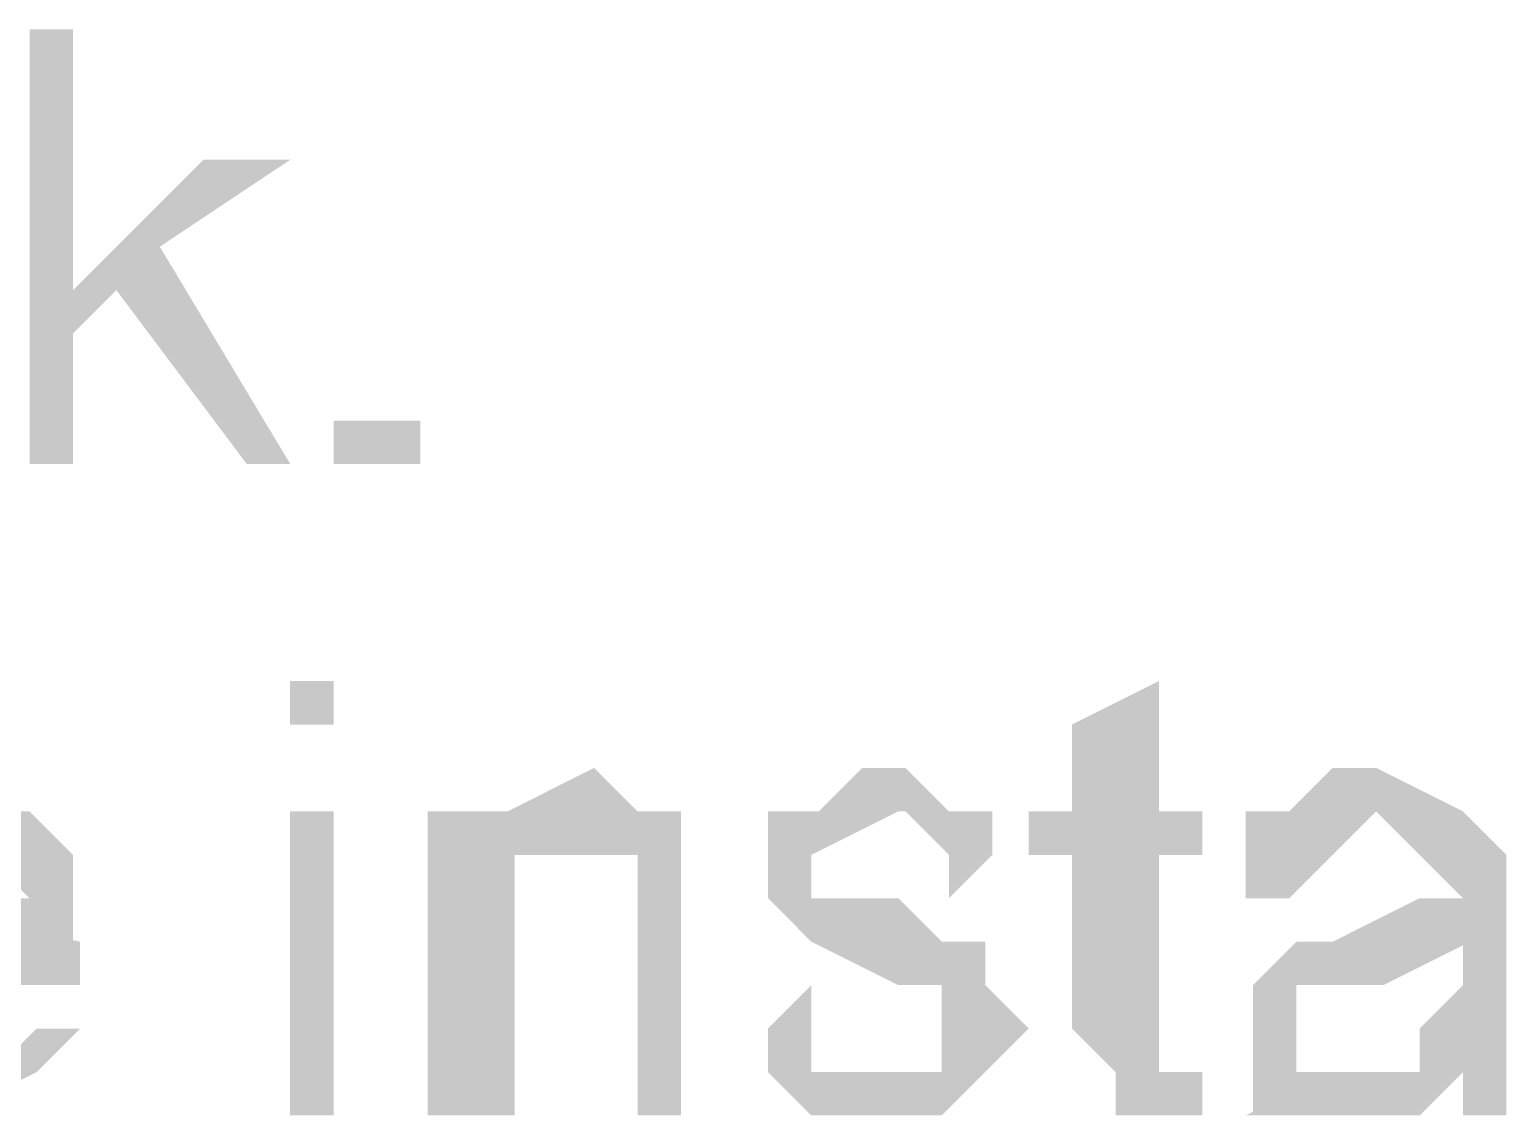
# Model space of a CAD drawing. Header units: millimetres. Extents: x -11 to 1219, y 0 to 1751.
# Drawn here: x 954.88 to 969.14, y 1222.35 to 1232.83 of the extents above; entities that cross this region are included whole.
import ezdxf

# ---------------------------------------------------------------- set-up
doc = ezdxf.new("R2010")
doc.units = ezdxf.units.MM
doc.header["$LTSCALE"] = 10
doc.layers.add('1', color=7, linetype='CONTINUOUS')
doc.layers.add('PDF2_Solid Fills', color=7, linetype='CONTINUOUS')

# ---------------------------------------------------------------- blocks, each defined once
blk = doc.blocks.new('Sinee')
at = {"layer": 'PDF2_Solid Fills', "transparency": 33554559}
for points in [[(254.533, -364.061), (254.113, -364.061), (254.113, -368.255), (254.533, -368.255), (254.533, -366.997), (254.952, -366.578), (254.533, -366.578)], [(256.63, -365.319), (255.791, -365.319), (254.533, -366.578), (254.952, -366.578), (256.21, -368.255), (256.63, -368.255), (255.371, -366.158)], [(265.016, -370.352), (264.178, -370.771), (264.178, -371.61), (263.758, -371.61), (263.758, -372.029), (264.178, -372.029), (264.178, -373.706), (264.597, -374.126), (265.016, -374.126), (265.016, -372.029), (265.436, -372.029), (265.436, -371.61), (265.016, -371.61)], [(253.275, -371.19), (252.436, -371.61), (252.017, -371.61), (253.275, -371.61), (254.113, -372.448), (252.436, -372.448), (254.533, -372.868), (254.533, -372.029), (254.113, -371.61), (253.694, -371.61)], [(259.565, -371.19), (258.726, -371.61), (258.726, -372.029), (259.565, -372.029), (260.404, -371.61), (259.984, -371.61)], [(262.57, -371.19), (262.151, -371.19), (261.731, -371.61), (261.312, -371.61), (262.57, -371.61), (262.989, -372.029), (262.989, -372.448), (263.409, -372.029), (263.409, -371.61), (262.989, -371.61)], [(267.113, -371.19), (266.694, -371.19), (266.274, -371.61), (265.855, -371.61), (267.113, -371.61), (267.952, -372.448), (267.532, -372.448), (266.694, -372.868), (266.274, -372.868), (267.952, -372.868), (267.952, -373.287), (267.532, -373.706), (267.532, -374.126), (267.952, -374.126), (267.952, -374.545), (268.371, -374.545), (268.371, -372.029), (267.952, -371.61)], [(252.086, -371.61), (252.086, -372.029), (251.667, -372.448), (251.667, -373.287), (252.086, -373.706), (252.086, -374.126), (253.344, -374.126), (252.925, -374.126), (252.506, -373.706), (252.086, -373.287), (254.602, -373.287), (254.602, -372.868), (252.506, -372.448), (252.506, -372.029), (253.344, -371.61)], [(258.796, -371.61), (257.957, -371.61), (257.957, -374.545), (258.796, -374.545), (258.796, -372.029)], [(260.403, -371.61), (259.565, -372.029), (259.984, -372.029), (259.984, -374.545), (260.403, -374.545), (260.403, -372.029)], [(261.242, -371.61), (261.242, -372.448), (261.661, -372.868), (262.5, -373.287), (262.92, -373.287), (262.92, -374.126), (261.242, -374.126), (261.661, -374.545), (262.92, -374.545), (263.339, -374.126), (263.758, -373.706), (263.339, -373.287), (263.339, -372.868), (262.92, -372.868), (262.5, -372.448), (261.661, -372.448), (261.661, -372.029), (262.5, -371.61)], [(266.344, -372.868), (265.925, -373.287), (265.925, -374.545), (266.764, -374.126), (266.344, -374.126), (266.344, -373.287), (267.183, -373.287), (268.022, -372.868)], [(261.662, -373.287), (261.242, -373.706), (261.242, -374.126), (262.5, -374.126), (261.662, -374.126)], [(254.183, -373.706), (253.764, -374.126), (252.087, -374.126), (252.506, -374.545), (253.345, -374.545), (254.183, -374.126), (254.603, -373.706)], [(267.533, -374.126), (266.694, -374.126), (265.855, -374.545), (267.533, -374.545), (267.952, -374.126)]]:
    blk.add_hatch(color=256, dxfattribs=at).paths.add_polyline_path(points)
at = {"layer": 'PDF2_Solid Fills', "lineweight": 5, "transparency": 33554559}
for points in [[(257.049, -368.255), (257.887, -368.255), (257.049, -367.836), (257.887, -367.836)], [(256.629, -370.771), (257.049, -370.771), (256.629, -370.352), (257.049, -370.352)], [(256.629, -374.545), (257.049, -374.545), (256.629, -371.61), (257.049, -371.61)], [(265.855, -371.61), (265.855, -372.448), (267.113, -371.61), (266.274, -372.448)], [(265.436, -374.126), (264.597, -374.126), (265.436, -374.545), (264.597, -374.545)]]:
    blk.add_solid(points, dxfattribs=at)

msp = doc.modelspace()

# ---------------------------------------------------------------- block references
at = {"layer": '1'}
msp.add_blockref('Sinee', (700.7639, 1596.8942), dxfattribs=at)

doc.saveas('drawing.dxf')
